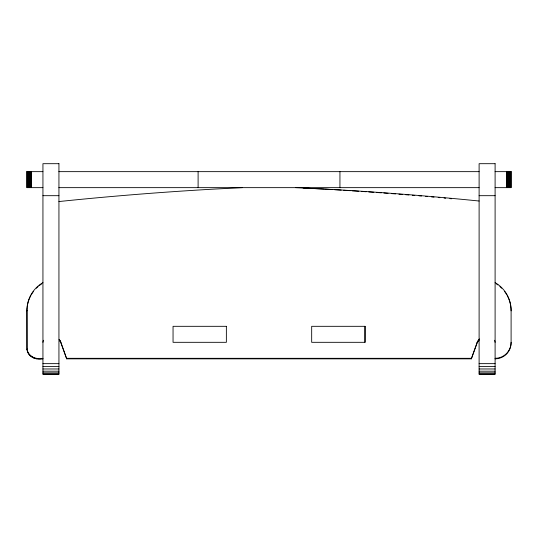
<?xml version="1.0" encoding="UTF-8"?>
<svg xmlns="http://www.w3.org/2000/svg" width="538" height="538" viewBox="0 0 538 538"><rect width="100%" height="100%" fill="white"/><g stroke="black" fill="none" stroke-linecap="round" stroke-linejoin="round"><path stroke-width="0.81" d="M42.939 342.316L43.349 340.278M66.699 358.846L60.76 341.993L59.146 339.37L60.76 342.531L66.699 358.846L471.342 358.846L477.206 342.215L479.479 338.92M471.342 358.846L477.206 342.746L479.479 339.451M242.362 187.648L212.766 189.168A3342.729 3342.729 0 0 0 58.938 201.548M26.9 171.649L42.899 171.649M58.891 171.649L479.109 171.649M495.101 171.649L511.1 171.649M42.899 187.648L26.947 187.648L26.947 171.649M58.891 187.648L479.109 187.648M495.101 187.648L511.053 187.648L511.053 171.649M42.939 195.684L58.938 195.684M479.109 195.684L495.101 195.684M365.02 326.317L311.677 326.317L311.677 342.316L365.02 342.316L365.02 326.317L364.999 342.316M66.699 358.315L471.342 358.315M42.939 363.648L58.938 363.648M479.109 363.648L495.101 363.648M42.939 366.405L58.938 366.405M479.109 366.405L495.101 366.405M42.939 368.974L58.938 368.974M479.109 368.974L495.101 368.974M42.939 371.186L58.938 371.186M479.109 371.186L495.101 371.186M42.939 372.881L58.938 372.881M479.109 372.881L495.101 372.881M42.939 373.944L58.938 373.944M479.109 373.944L495.101 373.944M42.939 282.618A31.991 31.991 0 0 0 26.947 310.325L26.947 347.649C26.739 355.712 35.79 360.164 42.939 358.315M26.947 310.325L27.035 349.572C27.821 357.037 36.295 360.373 42.939 358.846M295.685 187.648L325.282 189.087A3342.016 3342.016 0 0 1 479.109 201.017M303.082 188.024L324.461 189.12M494.698 340.278L495.101 342.316M510.918 171.649L510.918 187.648M510.696 171.649L510.696 187.648M510.387 171.649L510.387 187.648M509.997 171.649L509.997 187.648M509.54 171.649L509.54 187.648M509.015 171.649L509.015 187.648M508.437 171.649L508.437 187.648M507.805 171.649L507.805 187.648M507.146 171.649L507.146 187.648M506.466 171.649L506.466 187.648M478.894 339.478L478.894 340.009M478.369 340.097L478.369 340.628M477.905 340.762L477.905 341.294M477.206 342.215L477.206 342.746M339.942 171.649L339.942 187.648M198.105 171.649L198.105 187.648M60.76 341.993L60.76 342.531M60.458 341.28L60.458 341.812M60.088 340.601L60.088 341.132M59.644 339.962L59.644 340.5M36.214 358.221L36.214 358.752M34.849 357.952L34.849 358.483M33.531 357.501L33.531 358.032M32.273 356.882L32.273 357.42M31.534 171.649L31.534 187.648M31.117 356.109L31.117 356.64M30.854 171.649L30.854 187.648M30.189 171.649L30.189 187.648M30.067 355.188L30.067 355.726M29.563 171.649L29.563 187.648M29.146 354.139L29.146 354.676M28.985 171.649L28.985 187.648M28.46 171.649L28.46 187.648M28.373 352.982L28.373 353.513M28.003 171.649L28.003 187.648M27.754 351.731L27.754 352.262M27.613 171.649L27.613 187.648M27.31 350.406L27.31 350.944M27.303 171.649L27.303 187.648M27.082 171.649L27.082 187.648M27.035 349.041L27.035 349.572M511.1 342.316A15.999 15.999 0 0 1 495.101 358.315M495.101 282.618A31.991 31.991 0 0 1 511.1 310.325L511.1 342.847A15.999 15.999 0 0 1 495.101 358.846M325.282 189.161A3342.675 3342.675 0 0 1 332.82 189.605M334.495 189.699A3342.675 3342.675 0 0 1 341.186 190.109M343.701 190.264A3342.675 3342.675 0 0 1 350.399 190.694M352.074 190.802A3342.675 3342.675 0 0 1 358.765 191.246M361.28 191.414A3342.675 3342.675 0 0 1 366.297 191.757M368.806 191.931A3342.675 3342.675 0 0 1 373.829 192.288M376.338 192.469A3342.675 3342.675 0 0 1 381.355 192.839M383.87 193.021A3342.675 3342.675 0 0 1 388.053 193.337M391.395 193.593A3342.675 3342.675 0 0 1 395.578 193.915M398.92 194.184A3342.675 3342.675 0 0 1 402.263 194.447M405.612 194.716A3342.675 3342.675 0 0 1 408.954 194.991M412.296 195.267A3342.675 3342.675 0 0 1 414.805 195.476M418.981 195.832A3342.675 3342.675 0 0 1 421.489 196.047M425.666 196.41A3342.675 3342.675 0 0 1 427.34 196.558M431.516 196.928A3342.675 3342.675 0 0 1 434.025 197.15M438.201 197.527A3342.675 3342.675 0 0 1 439.869 197.681M444.045 198.065A3342.675 3342.675 0 0 1 445.72 198.219M449.896 198.616A3342.675 3342.675 0 0 1 451.564 198.771M26.947 310.856A31.991 31.991 0 0 1 27.122 307.514M27.216 306.68A31.991 31.991 0 0 1 30.821 295.591M31.231 294.858A31.991 31.991 0 0 1 33.558 291.381M36.315 288.233A31.991 31.991 0 0 1 38.158 286.532M39.462 285.476A31.991 31.991 0 0 1 41.513 284.024M496.534 284.024A31.991 31.991 0 0 1 497.912 284.972M499.883 286.532A31.991 31.991 0 0 1 501.732 288.233M504.489 291.381A31.991 31.991 0 0 1 506.816 294.858M507.22 295.591A31.991 31.991 0 0 1 511.1 310.856M58.938 163.693L42.939 163.693L42.939 374.307L58.938 374.307L58.938 163.693M495.101 163.693L479.109 163.693L479.109 374.307L495.101 374.307L495.101 163.693M226.364 326.317L173.048 326.317L173.048 342.316L226.364 342.316L226.364 326.317"/></g></svg>
